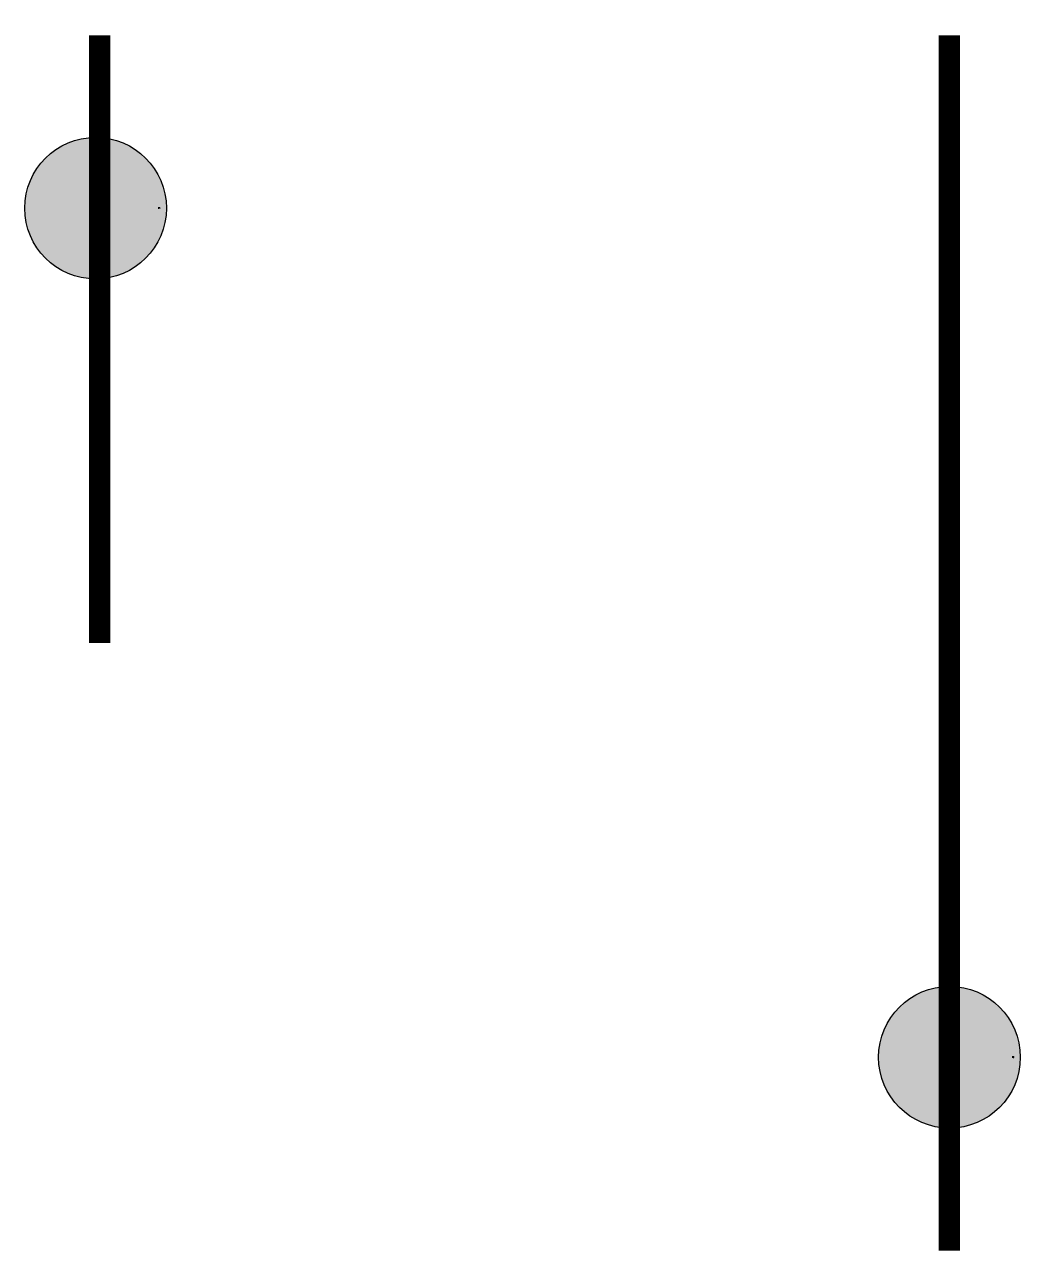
# Model space of a CAD drawing. Header units: millimetres. Extents: x -1.1 to 13, y -17.3 to 0.1.
import ezdxf
from ezdxf.enums import TextEntityAlignment as Align

# ---------------------------------------------------------------- set-up
doc = ezdxf.new("R2010")
doc.units = ezdxf.units.MM
doc.styles.add('ROMANS', font='romans.shx', dxfattribs={"height": 100})

msp = doc.modelspace()

# ---------------------------------------------------------------- hatches: boundary and pattern name
h = msp.add_hatch(color=256)
h.dxf.hatch_style = 1
edge = h.paths.add_edge_path()
edge.add_arc((-0.057, -2.439), 1, 0, 360)
edge = h.paths.add_edge_path()
edge.add_arc((12, -14.423), 1, 0, 360)

# ---------------------------------------------------------------- linework, layer by layer
at = {"const_width": 0.3}
for points in [[(0, 0), (0, -8.576)], [(12, 0), (12, -17.152)]]:
    msp.add_lwpolyline(points, dxfattribs=at)
for centre in [(-0.057, -2.439), (12, -14.423)]:
    msp.add_circle(centre, 1)

# ---------------------------------------------------------------- texts
at = {"color": 7, "style": 'ROMANS', "flags": 4}
for tag, text, p in [('T1', 'T1', (0.826, -2.439)), ('T2', 'T2', (12.883, -14.423))]:
    msp.add_attdef(tag, text=text, height=0.02, dxfattribs=at).set_placement(p, align=Align.MIDDLE_LEFT)

doc.saveas('drawing.dxf')
